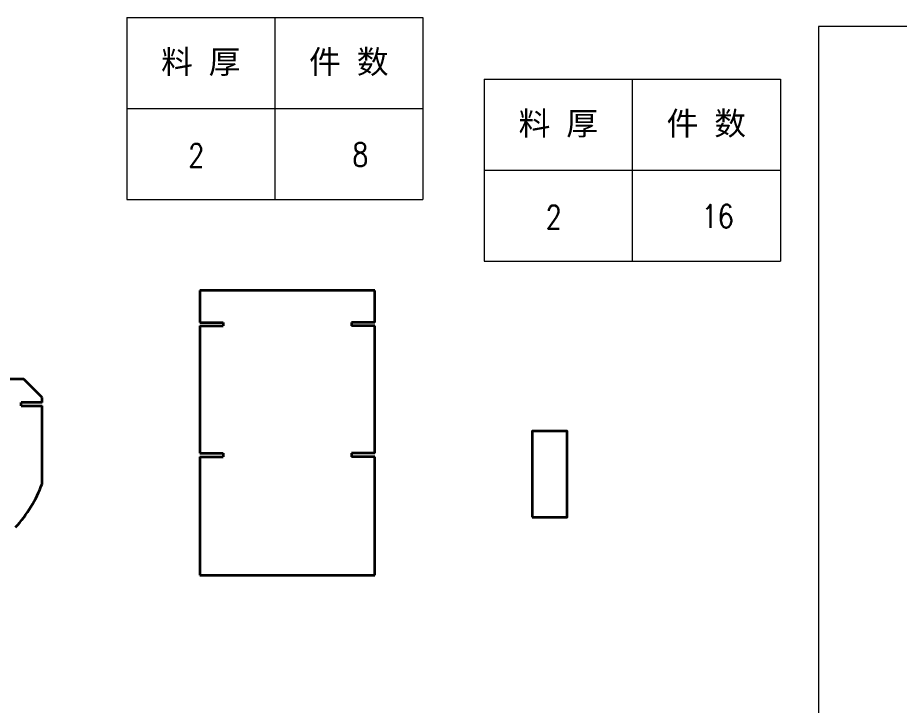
# Model space of a CAD drawing. Header units: millimetres. Extents: x 1333 to 190452, y -42879 to -5704.
# Drawn here: x 176840 to 177596, y -22230 to -21641 of the extents above; entities that cross this region are included whole.
import ezdxf
from ezdxf.enums import TextEntityAlignment as Align

# ---------------------------------------------------------------- set-up
doc = ezdxf.new("R2010")
doc.units = ezdxf.units.MM
doc.header["$LTSCALE"] = 0.5
for name, color, linetype, lineweight in [('图框', 7, 'Continuous', 18), ('标注线', 3, 'Continuous', 18), ('粗实线', 7, 'Continuous', 35)]:
    doc.layers.add(name, color=color, linetype=linetype, lineweight=lineweight)
doc.layers.add('打印-禁用', color=7, linetype='Continuous', lineweight=15, plot=False)
doc.styles.add('DIM', font='romans.shx', dxfattribs={"width": 0.8, "bigfont": 'bigfont.shx'})
doc.styles.get("Standard").update_dxf_attribs({"font": 'simplex.shx'})

# ---------------------------------------------------------------- blocks, each defined once
blk = doc.blocks.new('GZDEH零件A3图框V01版')
at = {"layer": '打印-禁用', "linetype": 'Continuous'}
for p, q in [((2857.49, -1549.46), (2857.49, -1846.46)), ((3277.49, -1549.46), (2857.49, -1549.46))]:
    blk.add_line(p, q, dxfattribs=at)
blk = doc.blocks.new('DEH A3')
at = {"layer": '图框'}
blk.add_blockref('GZDEH零件A3图框V01版', (-2857.49, 1846.46), dxfattribs=at)
blk = doc.blocks.new('*T483')
at = {"color": 0, "linetype": 'ByBlock', "lineweight": -2, "transparency": 16777216}
for p, q in [((0, 0), (127, 0)), ((0, 0), (0, -78)), ((63.5, 0), (63.5, -78)), ((127, 0), (127, -78)), ((0, -39), (127, -39)), ((0, -78), (127, -78))]:
    blk.add_line(p, q, dxfattribs=at)
at = {"color": 0, "transparency": 16777216, "char_height": 10, "width": 60.5, "attachment_point": 5}
for s, insert in [('{\\fSimSun|b0|i0|c134|p2;料 厚}', (31.75, -19.5)), ('{\\fSimSun|b0|i0|c134|p2;件 数}', (95.25, -19.5))]:
    blk.add_mtext(s, dxfattribs=dict(at, insert=insert))
blk = doc.blocks.new('拆图参数')
blk.add_blockref('*T483', (-63.5, 78))
at = {"style": 'DIM', "width": 0.8}
blk.add_attdef('6', text='', height=10, dxfattribs=at).set_placement((-37.13, 18.91), align=Align.MIDDLE_LEFT)
blk.add_attdef('1', text='', height=10, dxfattribs=at).set_placement((36.65, 19.27), align=Align.MIDDLE_CENTER)

msp = doc.modelspace()

# ---------------------------------------------------------------- linework, layer by layer
at = {"layer": '粗实线'}
for p, q in [((177146.446, -21874.392), (176996.446, -21874.392)), ((176996.446, -21874.392), (176996.446, -21901.942)), ((177146.446, -21901.942), (177146.446, -21874.392)), ((176996.446, -21901.942), (177016.446, -21901.942)), ((176996.446, -21904.942), (177016.446, -21904.942)), ((176996.446, -21904.942), (176996.446, -22013.982)), ((177016.446, -21901.942), (177016.446, -21904.942)), ((177126.446, -21901.942), (177126.446, -21904.942)), ((177146.446, -21901.942), (177126.446, -21901.942)), ((177146.446, -21904.942), (177126.446, -21904.942)), ((177146.446, -22013.982), (177146.446, -21904.942)), ((176845.395, -21950.533), (176746.224, -21950.533)), ((176861.224, -21966.361), (176845.395, -21950.533)), ((176861.224, -21970.533), (176861.224, -21966.361)), ((176843.224, -21973.533), (176843.224, -21970.533)), ((176861.224, -21970.533), (176843.224, -21970.533)), ((176843.224, -21973.533), (176861.224, -21973.533)), ((176861.224, -22040.175), (176861.224, -21973.533)), ((176996.446, -22013.982), (177016.446, -22013.982)), ((177016.446, -22013.982), (177016.446, -22016.982)), ((177126.446, -22013.982), (177126.446, -22016.982)), ((177146.446, -22013.982), (177126.446, -22013.982)), ((176996.446, -22016.982), (177016.446, -22016.982)), ((176996.446, -22016.982), (176996.446, -22118.632)), ((177146.446, -22016.982), (177126.446, -22016.982)), ((177146.446, -22118.632), (177146.446, -22016.982)), ((176996.446, -22118.632), (177146.446, -22118.632))]:
    msp.add_line(p, q, dxfattribs=at)
msp.add_lwpolyline([(177281.421, -22068.838), (177311.421, -22068.838), (177311.421, -21995.238), (177281.421, -21995.238)], close=True, dxfattribs=at)
msp.add_arc((176754.006, -22000.351), 114.375, 317.560412, 339.623568, dxfattribs=at)

# ---------------------------------------------------------------- block references
at = {"layer": '图框', "xscale": 4, "yscale": 4, "zscale": 4}
msp.add_blockref('DEH A3', (177527.164, -22836.122), dxfattribs=at)
at = {"layer": '标注线', "xscale": 2, "yscale": 2, "zscale": 2}
for p, values in [((177060.782, -21796.611), {'1': '8', '6': '2'}), ((177367.398, -21849.386), {'1': '16', '6': '2'})]:
    msp.add_blockref('拆图参数', p, dxfattribs=at).add_auto_attribs(values)

doc.saveas('drawing.dxf')
